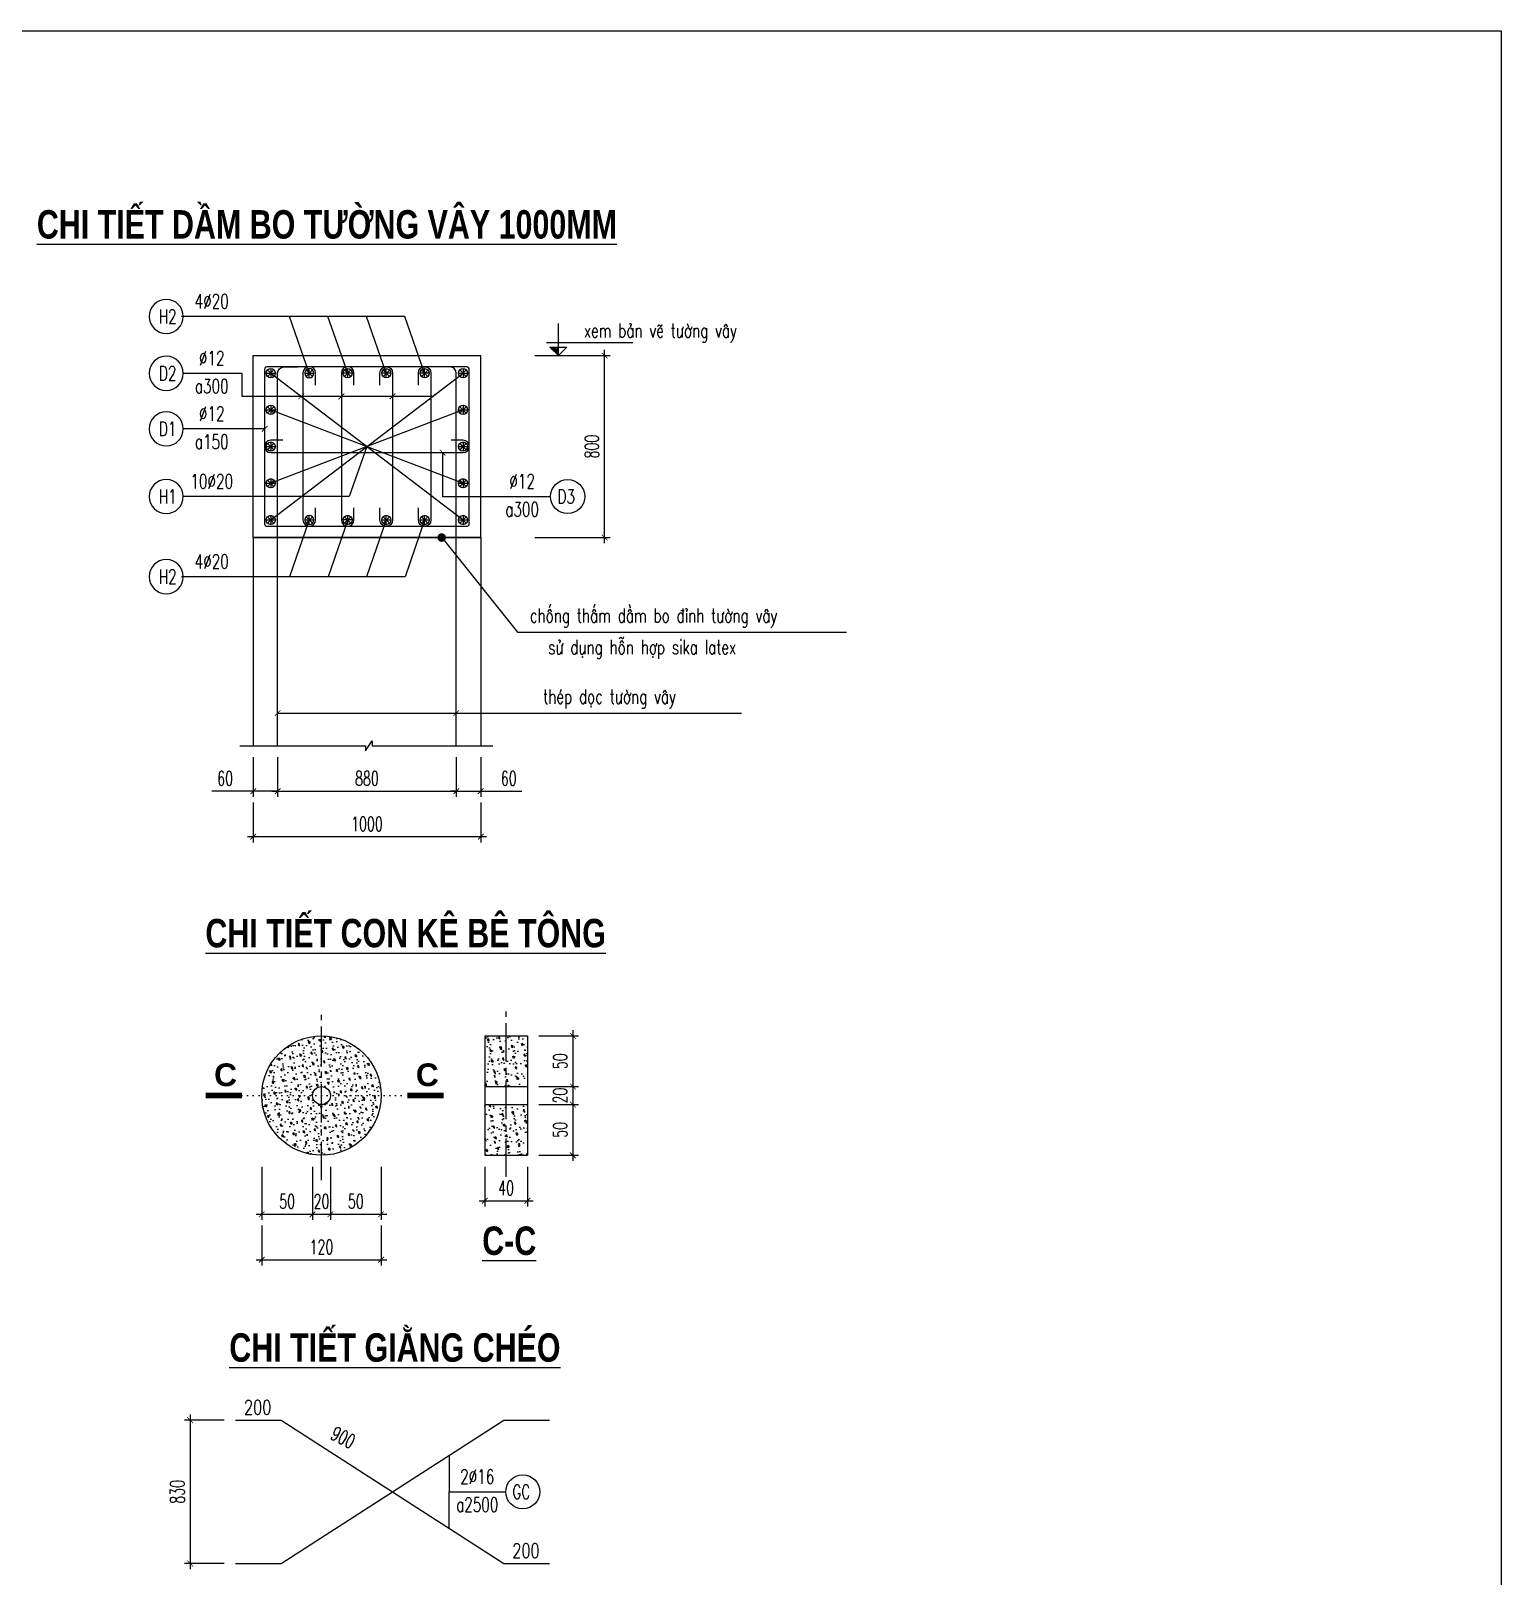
# Model space of a CAD drawing. Header units: millimetres. Extents: x -143570 to 58447, y -1448440 to -1202244.
# Drawn here: x -72322 to -46466, y -1236938 to -1209769 of the extents above; entities that cross this region are included whole.
import ezdxf
from ezdxf.enums import TextEntityAlignment as Align

# ---------------------------------------------------------------- set-up
doc = ezdxf.new("R2010")
doc.units = ezdxf.units.MM
doc.header["$LTSCALE"] = 30
doc.header["$PDMODE"] = 3
for name, pattern in [('CENTER2', [1.125, 0.75, -0.125, 0.125, -0.125]), ('DASHED', [19.05, 12.7, -6.35]), ('DOT', [0.25, 0, -0.25])]:
    doc.linetypes.add(name, pattern=pattern)
doc.layers.get('0').update_dxf_attribs({"lineweight": 9})
doc.layers.get('Defpoints').update_dxf_attribs({"lineweight": 9})
for name, color, linetype in [('ccu11-Chidan', 9, 'Continuous'), ('ccu11-Cotthep', 9, 'Continuous'), ('ccu11-Dim', 8, 'Continuous'), ('ccu11-Hatch', 8, 'Continuous'), ('ccu11-Manh', 8, 'Continuous'), ('ccu11-Text', 31, 'Continuous'), ('ccu11-Thay', 7, 'Continuous'), ('ccu11-Thep', 4, 'Continuous'), ('ccu11-Thepdai', 6, 'Continuous'), ('ccu11-Truc', 13, 'CENTER2')]:
    doc.layers.add(name, color=color, linetype=linetype)
doc.layers.add('ccu11-Khuat', color=9, linetype='DASHED', lineweight=30)
doc.styles.add('ccu11-dim', font='vnsimli.shx', dxfattribs={"width": 0.65, "bigfont": 'bigfont.shx'})
doc.styles.add('ccu11-VnAvH-B', font='')
doc.styles.add('ccu11-vnsimli', font='vnsimli.shx', dxfattribs={"width": 0.8, "bigfont": 'vns.shx'})
doc.styles.add('ccu11-vnsimple', font='vnsimple.shx', dxfattribs={"bigfont": 'bigfont.shx'})
doc.styles.add('ccu11_simli', font='vnsimli.shx', dxfattribs={"width": 0.8})
doc.styles.add('VnHelvetlnsH', font='')
doc.styles.get('ccu11-VnAvH-B').set_extended_font_data('.VnAvantH', bold=True)
doc.styles.get('VnHelvetlnsH').set_extended_font_data('.VnHelvetInsH', bold=True)
doc.linetypes.add('ZIGZAG', pattern='A,0.0001,-0.2,[131,ltypeshp.shx,S=0.2,R=0,X=-0.2,Y=0],-0.4,[131,ltypeshp.shx,S=0.2,R=180,X=0.2,Y=0],-0.2', length=0.8001)
doc.dimstyles.new('ccu11-100x4', dxfattribs={"dimscale": 100, "dimtxt": 2.5, "dimasz": 1, "dimexe": 1, "dimexo": 2, "dimgap": 1, "dimtad": 1, "dimdec": 0, "dimlfac": 0.25, "dimdsep": 46, "dimtxsty": 'ccu11-dim', "dimblk": 'ARCHTICK', "dimcen": -1, "dimdle": 1, "dimclrd": 256, "dimclre": 256, "dimclrt": 3, "dimadec": 0, "dimazin": 2, "dimtfac": 0.1, "dimtdec": 0, "dimtmove": 0, "dimatfit": 1, "dimldrblk": 'ARCHTICK', "dimfxl": 1, "dimtvp": 0.833333, "dimtolj": 1, "dimtzin": 12, "dimarcsym": 0})
pattern_1 = [(32.602126, (-1224341.735, -639247.25), (-200.764141, -20.173982), [0, -217.5]), (118.602126, (-1224341.74, -639247.25), (-20.218716, -216.044088), [0, -291]), (39.602126, (-1224318.45, -639266.34), (-235.05624, 1.738773), [0, -369]), (251.602126, (-1224318.45, -639266.34), (115.106062, -227.98173), [0, -243.6]), (79.602126, (-1224091.26, -639412.45), (-175.222127, 215.157838), [0, -195]), (55.602126, (-1224219.43, -639334.14), (-222.786305, 152.532823), [30, -240]), (100.602126, (-1224194.68, -639351.1), (-375.31848, -70.25336), [42.426, -339.411]), (145.602126, (-1224010.92, -639295.1), (-152.532823, -222.786305), [30, -240]), (100.602126, (-1223875.34, -639097.07), (-375.31848, -70.25336), [42.426, -339.411]), (235.602126, (-1224010.92, -639295.1), (222.786305, -152.532823), [30, -240]), (100.602126, (-1224042.15, -639128.3), (-375.31848, -70.25336), [42.426, -339.411]), (325.602126, (-1224219.43, -639334.14), (152.532823, 222.786305), [30, -240]), (100.602126, (-1224027.87, -639319.86), (-375.31848, -70.25336), [42.426, -339.411])]

# ---------------------------------------------------------------- blocks, each defined once
blk = doc.blocks.new('SHD')
at = {"layer": 'ccu11-Cotthep'}
blk.add_circle((300, 0), 300, dxfattribs=at)
at = {"layer": 'ccu11-Cotthep', "color": 31, "style": 'ccu11_simli', "width": 0.8}
blk.add_attdef('DK', text='', height=250, dxfattribs=at).set_placement((-101, 65), align=Align.BOTTOM_RIGHT)
blk.add_attdef('KH', text='', height=250, dxfattribs=at).set_placement((300, 0), align=Align.MIDDLE)
blk.add_attdef('KC', text='', height=250, dxfattribs=at).set_placement((-101, -142), align=Align.TOP_RIGHT)
blk = doc.blocks.new('_ARCHTICK')
at = {"color": 0, "linetype": 'ByBlock', "const_width": 0.15}
blk.add_lwpolyline([(-0.5, -0.5), (0.5, 0.5)], dxfattribs=at)
blk = doc.blocks.new('*D882')
at = {"layer": 'ccu11-Dim', "lineweight": -2, "transparency": 16777216}
for p, q in [((-68921, -1234196), (-69621, -1234196)), ((-69521, -1234096), (-69521, -1236816)), ((-68921, -1236716), (-69621, -1236716))]:
    blk.add_line(p, q, dxfattribs=at)
at = {"layer": 'Defpoints', "color": 0, "transparency": 16777216}
for p in [(-68721, -1234196), (-69521, -1236716), (-68721, -1236716)]:
    blk.add_point(p, dxfattribs=at)
at = {"layer": 'ccu11-Dim', "lineweight": -2, "transparency": 16777216, "xscale": 100, "yscale": 100, "zscale": 100}
for p, rotation in [((-69521, -1234196), 90), ((-69521, -1236716), 270)]:
    blk.add_blockref('_ARCHTICK', p, dxfattribs=dict(at, rotation=rotation))
at = {"layer": 'ccu11-Dim', "color": 3, "transparency": 16777216, "insert": (-69746, -1235456), "char_height": 250, "attachment_point": 5, "rotation": 90, "style": 'ccu11-dim'}
blk.add_mtext('\\A1;830', dxfattribs=at)
blk = doc.blocks.new('*D883')
at = {"layer": 'ccu11-Dim', "lineweight": -2, "ltscale": 10000, "transparency": 16777216}
for p, q in [((-68262, -1230775), (-68262, -1231475)), ((-66162, -1230775), (-66162, -1231475)), ((-68362, -1231375), (-66062, -1231375))]:
    blk.add_line(p, q, dxfattribs=at)
at = {"layer": 'Defpoints', "color": 0, "ltscale": 10000, "transparency": 16777216}
for p in [(-68262, -1230575), (-66162, -1230575), (-66162, -1231375)]:
    blk.add_point(p, dxfattribs=at)
at = {"layer": 'ccu11-Dim', "lineweight": -2, "ltscale": 10000, "transparency": 16777216, "xscale": 100, "yscale": 100, "zscale": 100, "rotation": 180}
blk.add_blockref('_ARCHTICK', (-68262, -1231375), dxfattribs=at)
at = {"layer": 'ccu11-Dim', "lineweight": -2, "ltscale": 10000, "transparency": 16777216, "xscale": 100, "yscale": 100, "zscale": 100}
blk.add_blockref('_ARCHTICK', (-66162, -1231375), dxfattribs=at)
at = {"layer": 'ccu11-Dim', "color": 3, "ltscale": 10000, "transparency": 16777216, "insert": (-67212, -1231150), "char_height": 250, "attachment_point": 5, "style": 'ccu11-dim'}
blk.add_mtext('\\A1;120', dxfattribs=at)
blk = doc.blocks.new('*D884')
at = {"layer": 'ccu11-Dim', "lineweight": -2, "ltscale": 10000, "transparency": 16777216}
for p, q in [((-68262, -1229739), (-68262, -1230675)), ((-67369, -1229739), (-67369, -1230675)), ((-68362, -1230575), (-67269, -1230575))]:
    blk.add_line(p, q, dxfattribs=at)
at = {"layer": 'Defpoints', "color": 0, "ltscale": 10000, "transparency": 16777216}
for p in [(-68262, -1229539), (-67369, -1229539), (-67369, -1230575)]:
    blk.add_point(p, dxfattribs=at)
at = {"layer": 'ccu11-Dim', "lineweight": -2, "ltscale": 10000, "transparency": 16777216, "xscale": 100, "yscale": 100, "zscale": 100, "rotation": 180}
blk.add_blockref('_ARCHTICK', (-68262, -1230575), dxfattribs=at)
at = {"layer": 'ccu11-Dim', "lineweight": -2, "ltscale": 10000, "transparency": 16777216, "xscale": 100, "yscale": 100, "zscale": 100}
blk.add_blockref('_ARCHTICK', (-67369, -1230575), dxfattribs=at)
at = {"layer": 'ccu11-Dim', "color": 3, "ltscale": 10000, "transparency": 16777216, "insert": (-67816, -1230350), "char_height": 250, "attachment_point": 5, "style": 'ccu11-dim'}
blk.add_mtext('\\A1;50', dxfattribs=at)
blk = doc.blocks.new('*D885')
at = {"layer": 'ccu11-Dim', "lineweight": -2, "ltscale": 10000, "transparency": 16777216}
for p, q in [((-67369, -1229739), (-67369, -1230675)), ((-67054, -1229739), (-67054, -1230675)), ((-67469, -1230575), (-66954, -1230575))]:
    blk.add_line(p, q, dxfattribs=at)
at = {"layer": 'Defpoints', "color": 0, "ltscale": 10000, "transparency": 16777216}
for p in [(-67369, -1229539), (-67054, -1229539), (-67054, -1230575)]:
    blk.add_point(p, dxfattribs=at)
at = {"layer": 'ccu11-Dim', "lineweight": -2, "ltscale": 10000, "transparency": 16777216, "xscale": 100, "yscale": 100, "zscale": 100, "rotation": 180}
blk.add_blockref('_ARCHTICK', (-67369, -1230575), dxfattribs=at)
at = {"layer": 'ccu11-Dim', "lineweight": -2, "ltscale": 10000, "transparency": 16777216, "xscale": 100, "yscale": 100, "zscale": 100}
blk.add_blockref('_ARCHTICK', (-67054, -1230575), dxfattribs=at)
at = {"layer": 'ccu11-Dim', "color": 3, "ltscale": 10000, "transparency": 16777216, "insert": (-67212, -1230350), "char_height": 250, "attachment_point": 5, "style": 'ccu11-dim'}
blk.add_mtext('\\A1;20', dxfattribs=at)
blk = doc.blocks.new('*D886')
at = {"layer": 'ccu11-Dim', "lineweight": -2, "ltscale": 10000, "transparency": 16777216}
for p, q in [((-67054, -1229739), (-67054, -1230675)), ((-66162, -1229739), (-66162, -1230675)), ((-67154, -1230575), (-66062, -1230575))]:
    blk.add_line(p, q, dxfattribs=at)
at = {"layer": 'Defpoints', "color": 0, "ltscale": 10000, "transparency": 16777216}
for p in [(-67054, -1229539), (-66162, -1229539), (-66162, -1230575)]:
    blk.add_point(p, dxfattribs=at)
at = {"layer": 'ccu11-Dim', "lineweight": -2, "ltscale": 10000, "transparency": 16777216, "xscale": 100, "yscale": 100, "zscale": 100, "rotation": 180}
blk.add_blockref('_ARCHTICK', (-67054, -1230575), dxfattribs=at)
at = {"layer": 'ccu11-Dim', "lineweight": -2, "ltscale": 10000, "transparency": 16777216, "xscale": 100, "yscale": 100, "zscale": 100}
blk.add_blockref('_ARCHTICK', (-66162, -1230575), dxfattribs=at)
at = {"layer": 'ccu11-Dim', "color": 3, "ltscale": 10000, "transparency": 16777216, "insert": (-66608, -1230350), "char_height": 250, "attachment_point": 5, "style": 'ccu11-dim'}
blk.add_mtext('\\A1;50', dxfattribs=at)
blk = doc.blocks.new('*D887')
at = {"layer": 'ccu11-Dim', "lineweight": -2, "ltscale": 10000, "transparency": 16777216}
for p, q in [((-63390, -1227439), (-62690, -1227439)), ((-62790, -1227339), (-62790, -1228431)), ((-63390, -1228331), (-62690, -1228331))]:
    blk.add_line(p, q, dxfattribs=at)
at = {"layer": 'Defpoints', "color": 0, "ltscale": 10000, "transparency": 16777216}
for p in [(-63590, -1227439), (-63590, -1228331), (-62790, -1228331)]:
    blk.add_point(p, dxfattribs=at)
at = {"layer": 'ccu11-Dim', "lineweight": -2, "ltscale": 10000, "transparency": 16777216, "xscale": 100, "yscale": 100, "zscale": 100}
for p, rotation in [((-62790, -1227439), 90), ((-62790, -1228331), 270)]:
    blk.add_blockref('_ARCHTICK', p, dxfattribs=dict(at, rotation=rotation))
at = {"layer": 'ccu11-Dim', "color": 3, "ltscale": 10000, "transparency": 16777216, "insert": (-63015, -1227885), "char_height": 250, "attachment_point": 5, "rotation": 90, "style": 'ccu11-dim'}
blk.add_mtext('\\A1;50', dxfattribs=at)
blk = doc.blocks.new('*D888')
at = {"layer": 'ccu11-Dim', "lineweight": -2, "ltscale": 10000, "transparency": 16777216}
for p, q in [((-62790, -1228231), (-62790, -1228746)), ((-63390, -1228331), (-62690, -1228331)), ((-63390, -1228646), (-62690, -1228646))]:
    blk.add_line(p, q, dxfattribs=at)
at = {"layer": 'Defpoints', "color": 0, "ltscale": 10000, "transparency": 16777216}
for p in [(-63590, -1228331), (-63590, -1228646), (-62790, -1228646)]:
    blk.add_point(p, dxfattribs=at)
at = {"layer": 'ccu11-Dim', "lineweight": -2, "ltscale": 10000, "transparency": 16777216, "xscale": 100, "yscale": 100, "zscale": 100}
for p, rotation in [((-62790, -1228331), 90), ((-62790, -1228646), 270)]:
    blk.add_blockref('_ARCHTICK', p, dxfattribs=dict(at, rotation=rotation))
at = {"layer": 'ccu11-Dim', "color": 3, "ltscale": 10000, "transparency": 16777216, "insert": (-63015, -1228489), "char_height": 250, "attachment_point": 5, "rotation": 90, "style": 'ccu11-dim'}
blk.add_mtext('\\A1;20', dxfattribs=at)
blk = doc.blocks.new('*D889')
at = {"layer": 'ccu11-Dim', "lineweight": -2, "ltscale": 10000, "transparency": 16777216}
for p, q in [((-62790, -1228546), (-62790, -1229639)), ((-63390, -1228646), (-62690, -1228646)), ((-63390, -1229539), (-62690, -1229539))]:
    blk.add_line(p, q, dxfattribs=at)
at = {"layer": 'Defpoints', "color": 0, "ltscale": 10000, "transparency": 16777216}
for p in [(-63590, -1228646), (-63590, -1229539), (-62790, -1229539)]:
    blk.add_point(p, dxfattribs=at)
at = {"layer": 'ccu11-Dim', "lineweight": -2, "ltscale": 10000, "transparency": 16777216, "xscale": 100, "yscale": 100, "zscale": 100}
for p, rotation in [((-62790, -1228646), 90), ((-62790, -1229539), 270)]:
    blk.add_blockref('_ARCHTICK', p, dxfattribs=dict(at, rotation=rotation))
at = {"layer": 'ccu11-Dim', "color": 3, "ltscale": 10000, "transparency": 16777216, "insert": (-63015, -1229092), "char_height": 250, "attachment_point": 5, "rotation": 90, "style": 'ccu11-dim'}
blk.add_mtext('\\A1;50', dxfattribs=at)
blk = doc.blocks.new('*D890')
at = {"layer": 'ccu11-Dim', "lineweight": -2, "ltscale": 10000, "transparency": 16777216}
for p, q in [((-64340, -1229739), (-64340, -1230438)), ((-63590, -1229739), (-63590, -1230438)), ((-64440, -1230338), (-63490, -1230338))]:
    blk.add_line(p, q, dxfattribs=at)
at = {"layer": 'Defpoints', "color": 0, "ltscale": 10000, "transparency": 16777216}
for p in [(-64340, -1229539), (-63590, -1229539), (-63590, -1230338)]:
    blk.add_point(p, dxfattribs=at)
at = {"layer": 'ccu11-Dim', "lineweight": -2, "ltscale": 10000, "transparency": 16777216, "xscale": 100, "yscale": 100, "zscale": 100, "rotation": 180}
blk.add_blockref('_ARCHTICK', (-64340, -1230338), dxfattribs=at)
at = {"layer": 'ccu11-Dim', "lineweight": -2, "ltscale": 10000, "transparency": 16777216, "xscale": 100, "yscale": 100, "zscale": 100}
blk.add_blockref('_ARCHTICK', (-63590, -1230338), dxfattribs=at)
at = {"layer": 'ccu11-Dim', "color": 3, "ltscale": 10000, "transparency": 16777216, "insert": (-63965, -1230113), "char_height": 250, "attachment_point": 5, "style": 'ccu11-dim'}
blk.add_mtext('\\A1;40', dxfattribs=at)
blk = doc.blocks.new('ccu11_block_thep')
at = {"layer": 'ccu11-Thep', "color": 3}
for p, q in [((-0.4, 0), (0.4, 0)), ((-0.28, 0.28), (0.28, -0.28)), ((0.28, 0.28), (-0.28, -0.28)), ((0, 0.4), (0, -0.4))]:
    blk.add_line(p, q, dxfattribs=at)
at = {"layer": 'ccu11-Thep', "color": 1, "const_width": 0.0667}
blk.add_lwpolyline([(-0.4, 0, 1), (0.4, 0, 1), (-0.4, 0, 1)], format="xyb", dxfattribs=at)
at = {"layer": 'ccu11-Thep', "color": 1}
blk.add_circle((0, 0), 0.4, dxfattribs=at)
blk = doc.blocks.new('*D857')
at = {"layer": 'ccu11-Dim', "lineweight": -2, "transparency": 16777216}
for p, q in [((-63458, -1215478), (-62132, -1215478)), ((-62232, -1218778), (-62232, -1215378)), ((-63458, -1218678), (-62132, -1218678))]:
    blk.add_line(p, q, dxfattribs=at)
at = {"layer": 'Defpoints', "color": 0, "transparency": 16777216}
for p in [(-63658, -1215478), (-62232, -1215478), (-63658, -1218678)]:
    blk.add_point(p, dxfattribs=at)
at = {"layer": 'ccu11-Dim', "lineweight": -2, "transparency": 16777216, "xscale": 100, "yscale": 100, "zscale": 100}
for p, rotation in [((-62232, -1215478), 90), ((-62232, -1218678), 270)]:
    blk.add_blockref('_ARCHTICK', p, dxfattribs=dict(at, rotation=rotation))
at = {"layer": 'ccu11-Dim', "color": 3, "transparency": 16777216, "insert": (-62457, -1217078), "char_height": 250, "attachment_point": 5, "rotation": 90, "style": 'ccu11-dim'}
blk.add_mtext('\\A1;800', dxfattribs=at)
blk = doc.blocks.new('*D858')
at = {"layer": 'ccu11-Dim', "lineweight": -2, "transparency": 16777216}
for p, q in [((-68412, -1222537), (-68412, -1223237)), ((-67983, -1222537), (-67983, -1223237)), ((-68412, -1223137), (-69137, -1223137)), ((-67983, -1223137), (-68412, -1223137)), ((-67983, -1223137), (-67883, -1223137))]:
    blk.add_line(p, q, dxfattribs=at)
at = {"layer": 'Defpoints', "color": 0, "transparency": 16777216}
for p in [(-68412, -1222337), (-67983, -1222337), (-67983, -1223137)]:
    blk.add_point(p, dxfattribs=at)
at = {"layer": 'ccu11-Dim', "lineweight": -2, "transparency": 16777216, "xscale": 100, "yscale": 100, "zscale": 100}
blk.add_blockref('_ARCHTICK', (-68412, -1223137), dxfattribs=at)
at = {"layer": 'ccu11-Dim', "lineweight": -2, "transparency": 16777216, "xscale": 100, "yscale": 100, "zscale": 100, "rotation": 180}
blk.add_blockref('_ARCHTICK', (-67983, -1223137), dxfattribs=at)
at = {"layer": 'ccu11-Dim', "color": 3, "transparency": 16777216, "insert": (-68906, -1222912), "char_height": 250, "attachment_point": 5, "style": 'ccu11-dim'}
blk.add_mtext('\\A1;60', dxfattribs=at)
blk = doc.blocks.new('*D859')
at = {"layer": 'ccu11-Dim', "lineweight": -2, "transparency": 16777216}
for p, q in [((-67983, -1222537), (-67983, -1223237)), ((-64841, -1222537), (-64841, -1223237)), ((-68083, -1223137), (-64741, -1223137))]:
    blk.add_line(p, q, dxfattribs=at)
at = {"layer": 'Defpoints', "color": 0, "transparency": 16777216}
for p in [(-67983, -1222337), (-64841, -1222337), (-64841, -1223137)]:
    blk.add_point(p, dxfattribs=at)
at = {"layer": 'ccu11-Dim', "lineweight": -2, "transparency": 16777216, "xscale": 100, "yscale": 100, "zscale": 100, "rotation": 180}
blk.add_blockref('_ARCHTICK', (-67983, -1223137), dxfattribs=at)
at = {"layer": 'ccu11-Dim', "lineweight": -2, "transparency": 16777216, "xscale": 100, "yscale": 100, "zscale": 100}
blk.add_blockref('_ARCHTICK', (-64841, -1223137), dxfattribs=at)
at = {"layer": 'ccu11-Dim', "color": 3, "transparency": 16777216, "insert": (-66412, -1222912), "char_height": 250, "attachment_point": 5, "style": 'ccu11-dim'}
blk.add_mtext('\\A1;880', dxfattribs=at)
blk = doc.blocks.new('*D860')
at = {"layer": 'ccu11-Dim', "lineweight": -2, "transparency": 16777216}
for p, q in [((-68412, -1223337), (-68412, -1224037)), ((-64411, -1223337), (-64411, -1224037)), ((-64311, -1223937), (-68512, -1223937))]:
    blk.add_line(p, q, dxfattribs=at)
at = {"layer": 'Defpoints', "color": 0, "transparency": 16777216}
for p in [(-68412, -1223137), (-64411, -1223137), (-68412, -1223937)]:
    blk.add_point(p, dxfattribs=at)
at = {"layer": 'ccu11-Dim', "lineweight": -2, "transparency": 16777216, "xscale": 100, "yscale": 100, "zscale": 100, "rotation": 180}
blk.add_blockref('_ARCHTICK', (-68412, -1223937), dxfattribs=at)
at = {"layer": 'ccu11-Dim', "lineweight": -2, "transparency": 16777216, "xscale": 100, "yscale": 100, "zscale": 100}
blk.add_blockref('_ARCHTICK', (-64411, -1223937), dxfattribs=at)
at = {"layer": 'ccu11-Dim', "color": 3, "transparency": 16777216, "insert": (-66412, -1223712), "char_height": 250, "attachment_point": 5, "style": 'ccu11-dim'}
blk.add_mtext('\\A1;1000', dxfattribs=at)
blk = doc.blocks.new('*D872')
at = {"layer": 'ccu11-Dim', "lineweight": -2, "transparency": 16777216}
for p, q in [((-64841, -1222537), (-64841, -1223237)), ((-64411, -1222537), (-64411, -1223237)), ((-64841, -1223137), (-64941, -1223137)), ((-64841, -1223137), (-64411, -1223137)), ((-64411, -1223137), (-63686, -1223137))]:
    blk.add_line(p, q, dxfattribs=at)
at = {"layer": 'Defpoints', "color": 0, "transparency": 16777216}
for p in [(-64841, -1222337), (-64411, -1222337), (-64841, -1223137)]:
    blk.add_point(p, dxfattribs=at)
at = {"layer": 'ccu11-Dim', "lineweight": -2, "transparency": 16777216, "xscale": 100, "yscale": 100, "zscale": 100}
blk.add_blockref('_ARCHTICK', (-64841, -1223137), dxfattribs=at)
at = {"layer": 'ccu11-Dim', "lineweight": -2, "transparency": 16777216, "xscale": 100, "yscale": 100, "zscale": 100, "rotation": 180}
blk.add_blockref('_ARCHTICK', (-64411, -1223137), dxfattribs=at)
at = {"layer": 'ccu11-Dim', "color": 3, "transparency": 16777216, "insert": (-63918, -1222912), "char_height": 250, "attachment_point": 5, "style": 'ccu11-dim'}
blk.add_mtext('\\A1;60', dxfattribs=at)
blk = doc.blocks.new('*U19')
at = {"color": 3, "linetype": 'DOT', "ltscale": 10}
blk.add_line((-2034, 0), (148, 0), dxfattribs=at)
at = {"color": 4, "const_width": 75}
for points in [[(-2513, 0), (-2034, 0)], [(148, 0), (627, 0)]]:
    blk.add_lwpolyline(points, dxfattribs=at)
at = {"color": 31, "style": 'VnHelvetlnsH'}
for tag, p in [('MC3', (-2250, 274)), ('MC4', (411, 274))]:
    blk.add_attdef(tag, text='', height=300, dxfattribs=at).set_placement(p, align=Align.MIDDLE_CENTER)
blk = doc.blocks.new('ccu11-cotcaodo1')
at = {"layer": 'ccu11-Chidan'}
for p, q in [((0, 0), (0, 565)), ((-206, 230), (1309, 230)), ((-206, 0), (206, 0)), ((-150, 150), (150, 150)), ((0, 0), (-150, 150)), ((0, 0), (150, 150))]:
    blk.add_line(p, q, dxfattribs=at)
blk.add_solid([(-150, 150), (0, 150), (0, 0)], dxfattribs=at)
at = {"layer": 'ccu11-Chidan', "color": 31, "ltscale": 10, "style": 'ccu11-vnsimli', "width": 0.8}
blk.add_attdef('%%P0.000', text='', height=253, dxfattribs=at).set_placement((597, 441), align=Align.MIDDLE_CENTER)

msp = doc.modelspace()

# ---------------------------------------------------------------- hatches: boundary and pattern name
at = {"layer": 'ccu11-Hatch', "ltscale": 0.05}
h = msp.add_hatch(dxfattribs=at)
h.set_pattern_fill('CONC', color=256, scale=30, angle=325.602126, style=0, pattern_type=2)
h.set_pattern_definition([(32.602126, (-1225167.98, -639247.25), (-200.764141, -20.173982), [0, -217.5]), (118.602126, (-1225167.98, -639247.25), (-20.218716, -216.044088), [0, -291]), (39.602126, (-1225144.7, -639266.34), (-235.05624, 1.738773), [0, -369]), (251.602126, (-1225144.7, -639266.34), (115.106062, -227.98173), [0, -243.6]), (79.602126, (-1224917.5, -639412.45), (-175.222127, 215.157838), [0, -195]), (55.602126, (-1225045.68, -639334.14), (-222.786305, 152.532823), [30, -240]), (100.602126, (-1225020.92, -639351.1), (-375.31848, -70.25336), [42.426, -339.411]), (145.602126, (-1224837.17, -639295.1), (-152.532823, -222.786305), [30, -240]), (100.602126, (-1224701.6, -639097.07), (-375.31848, -70.25336), [42.426, -339.411]), (235.602126, (-1224837.17, -639295.1), (222.786305, -152.532823), [30, -240]), (100.602126, (-1224868.4, -639128.3), (-375.31848, -70.25336), [42.426, -339.411]), (325.602126, (-1225045.68, -639334.14), (152.532823, 222.786305), [30, -240]), (100.602126, (-1224854.1, -639319.86), (-375.31848, -70.25336), [42.426, -339.411])])
edge = h.paths.add_edge_path()
edge.add_arc((-67211.95, -1228488.74), 157.5, -34.397874, 325.602126)
edge = h.paths.add_edge_path()
edge.add_arc((-67211.95, -1228488.74), 1050, -34.397874, 325.602126)
h = msp.add_hatch(dxfattribs=at)
h.set_pattern_fill('CONC', color=256, scale=30, angle=325.602126, style=0, pattern_type=2)
h.set_pattern_definition(pattern_1)
h.paths.add_polyline_path([(-64339.81, -1227438.74), (-64339.81, -1228331.24), (-63589.81, -1228331.24), (-63589.81, -1227438.74)])
h = msp.add_hatch(dxfattribs=at)
h.set_pattern_fill('CONC', color=256, scale=30, angle=325.602126, style=0, pattern_type=2)
h.set_pattern_definition(pattern_1)
h.paths.add_polyline_path([(-64339.81, -1228646.24), (-64339.81, -1229538.74), (-63589.81, -1229538.74), (-63589.81, -1228646.24)])

# ---------------------------------------------------------------- linework, layer by layer
at = {"layer": 'ccu11-Dim', "ltscale": 50}
for p, q in [((-68103.02, -1215786.7), (-64721.11, -1218367.9)), ((-68103.02, -1218367.9), (-64721.11, -1215786.7))]:
    msp.add_line(p, q, dxfattribs=at)
at = {"layer": 'ccu11-Dim'}
for p, q in [((-68103.02, -1216432), (-64721.11, -1217722.6)), ((-64721.11, -1216432), (-68103.02, -1217722.6))]:
    msp.add_line(p, q, dxfattribs=at)
at = {"layer": 'ccu11-Khuat', "linetype": 'ZIGZAG', "ltscale": 6}
msp.add_line((-68412.45, -1218677.87), (-64411.45, -1218677.87), dxfattribs=at)
at = {"layer": 'ccu11-Manh'}
for points in [[(-68646.26, -1222337.29), (-66437.35, -1222337.29), (-66437.35, -1222424.66), (-66320.86, -1222249.92), (-66320.86, -1222337.29), (-64196.26, -1222337.29)], [(-64966.21, -1234815.1), (-64966.21, -1235455.82), (-63972.3, -1235455.82)], [(-64966.21, -1236096.54), (-64966.21, -1235455.82), (-63972.3, -1235455.82)]]:
    msp.add_lwpolyline(points, dxfattribs=at)
at = {"layer": 'ccu11-Thay'}
for p, q in [((-68412.45, -1215477.87), (-64411.45, -1215477.87)), ((-68412.45, -1218677.87), (-68412.45, -1215477.87)), ((-64411.45, -1218677.87), (-64411.45, -1215477.87)), ((-68412.45, -1218677.87), (-68412.45, -1222337.29)), ((-64411.45, -1218677.87), (-64411.45, -1222337.29))]:
    msp.add_line(p, q, dxfattribs=at)
at = {"layer": 'ccu11-Thay', "ltscale": 0.05}
for p, q in [((-64339.81, -1227438.74), (-63589.81, -1227438.74)), ((-64339.81, -1227438.74), (-64339.81, -1229538.74)), ((-63589.81, -1227438.74), (-63589.81, -1229538.74)), ((-64339.81, -1228331.24), (-63589.81, -1228331.24)), ((-64339.81, -1228646.24), (-63589.81, -1228646.24)), ((-64339.81, -1229538.74), (-63589.81, -1229538.74))]:
    msp.add_line(p, q, dxfattribs=at)
at = {"layer": 'ccu11-Thay'}
msp.add_lwpolyline([(-138866.43, -1209769.09), (-46466.43, -1209769.09), (-46466.43, -1275109.1), (-138866.43, -1275109.1)], close=True, dxfattribs=at)
msp.add_lwpolyline([(-138866.43, -1209769.09), (-46466.43, -1209769.09), (-46466.43, -1275109.1), (-138866.43, -1275109.1)], close=True, dxfattribs=at)
msp.add_lwpolyline([(-138866.43, -1209769.09), (-46466.43, -1209769.09), (-46466.43, -1275109.1), (-138866.43, -1275109.1)], close=True, dxfattribs=at)
at = {"layer": 'ccu11-Thay', "ltscale": 0.05}
for radius in [1050, 157.5]:
    msp.add_circle((-67211.95, -1228488.74), radius, dxfattribs=at)
at = {"layer": 'ccu11-Thep'}
for points in [[(-67982.66, -1222337.29), (-67982.66, -1215789.87, -0.41421356), (-67870.66, -1215677.87), (-67629.94, -1215677.87), (-67629.94, -1215677.87)], [(-64841.23, -1222337.29), (-64841.23, -1215789.87, 0.41421356), (-64953.23, -1215677.87), (-65193.96, -1215677.87), (-65193.96, -1215677.87)], [(-68721.39, -1234196.05), (-67921.39, -1234196.05, -0.41421356), (-67921.39, -1234196.05), (-67921.39, -1234196.05), (-64003.61, -1236715.59, 0.41421356), (-64003.61, -1236715.59), (-63203.94, -1236715.59)], [(-68721.39, -1236715.59), (-67921.39, -1236715.59, 0.41421356), (-67921.39, -1236715.59), (-67921.39, -1236715.59), (-64003.61, -1234196.05, -0.41421356), (-64003.61, -1234196.05), (-63203.94, -1234196.05)]]:
    msp.add_lwpolyline(points, format="xyb", dxfattribs=at)
at = {"layer": 'ccu11-Thepdai'}
msp.add_lwpolyline([(-64611.45, -1218437.87), (-64611.45, -1215717.87, 0.41421356), (-64651.45, -1215677.87), (-68172.45, -1215677.87, 0.41421356), (-68212.45, -1215717.87), (-68212.45, -1218437.87, 0.41421356), (-68172.45, -1218477.87), (-64651.45, -1218477.87, 0.41421356)], format="xyb", close=True, dxfattribs=at)
for points in [[(-67316.24, -1215995.72), (-67316.24, -1215783.93, 1), (-67537.03, -1215783.93), (-67537.03, -1218366.77, 1), (-67316.24, -1218366.77), (-67316.24, -1218154.99)], [(-66639.86, -1215995.72), (-66639.86, -1215783.93, 1), (-66860.64, -1215783.93), (-66860.64, -1218366.77, 1), (-66639.86, -1218366.77), (-66639.86, -1218154.99)], [(-66183.13, -1215996.85), (-66183.13, -1215785.06, -1), (-65962.35, -1215785.06), (-65962.35, -1218367.9, -1), (-66183.13, -1218367.9), (-66183.13, -1218156.12)], [(-65507.88, -1215996.85), (-65507.88, -1215785.06, -1), (-65287.1, -1215785.06), (-65287.1, -1218367.9, -1), (-65507.88, -1218367.9), (-65507.88, -1218156.12)], [(-67892.11, -1216966.14), (-68104.59, -1216966.14, 1), (-68104.59, -1217182.83), (-64720.55, -1217182.83, 1), (-64720.55, -1216966.14), (-64933.03, -1216966.14)]]:
    msp.add_lwpolyline(points, format="xyb", dxfattribs=at)
at = {"layer": 'ccu11-Truc', "ltscale": 30}
for p, q in [((-67211.95, -1229976.86), (-67211.95, -1227069.17)), ((-63964.81, -1229915.82), (-63964.81, -1227008.13))]:
    msp.add_line(p, q, dxfattribs=at)

# ---------------------------------------------------------------- block references
at = {"layer": 'ccu11-Chidan'}
ref = msp.add_blockref('ccu11-cotcaodo1', (-63045.51, -1215477.87), dxfattribs=at)
ref.add_attrib('%%P0.000', 'xem b¶n vÏ t\xadêng v©y', dxfattribs={"color": 31, "ltscale": 10, "height": 250, "style": 'ccu11-vnsimli', "width": 0.7}).set_placement((-61253.46, -1215036.66), align=Align.MIDDLE_CENTER)
at = {"layer": 'ccu11-Chidan', "xscale": 1.333333333335759, "yscale": 1.333333333335759, "zscale": 1.333333333335759}
msp.add_blockref('*U19', (-65898.37, -1228488.74), dxfattribs=at).add_auto_attribs({'MC4': 'C', 'MC3': 'C'})
at = {"layer": 'ccu11-Cotthep'}
ref = msp.add_blockref('SHD', (-69641.45, -1214789.87), dxfattribs=dict(at, xscale=-1))
ref.add_attrib('KH', 'H2', dxfattribs={"color": 31, "height": 250, "style": 'ccu11-vnsimple', "width": 0.7}).set_placement((-69916.45, -1214789.87), align=Align.MIDDLE_CENTER)
ref.add_attrib('DK', '4`20', dxfattribs={"color": 31, "height": 250, "style": 'ccu11-vnsimple', "width": 0.7}).set_placement((-69141.45, -1214723.2), align=Align.BOTTOM_CENTER)
ref = msp.add_blockref('SHD', (-69641.45, -1215789.94), dxfattribs=dict(at, xscale=-1))
ref.add_attrib('KH', 'D2', dxfattribs={"color": 31, "height": 250, "style": 'ccu11-vnsimple', "width": 0.7}).set_placement((-69916.45, -1215789.94), align=Align.MIDDLE_CENTER)
ref.add_attrib('KC', 'a300', dxfattribs={"color": 31, "height": 250, "style": 'ccu11-vnsimple', "width": 0.7}).set_placement((-69141.45, -1215889.94), align=Align.TOP_CENTER)
ref.add_attrib('DK', '`12', dxfattribs={"color": 31, "height": 250, "style": 'ccu11-vnsimple', "width": 0.7}).set_placement((-69141.45, -1215723.28), align=Align.BOTTOM_CENTER)
ref = msp.add_blockref('SHD', (-69641.45, -1216766.26), dxfattribs=dict(at, xscale=-1))
ref.add_attrib('KH', 'D1', dxfattribs={"color": 31, "height": 250, "style": 'ccu11-vnsimple', "width": 0.7}).set_placement((-69916.45, -1216766.26), align=Align.MIDDLE_CENTER)
ref.add_attrib('KC', 'a150', dxfattribs={"color": 31, "height": 250, "style": 'ccu11-vnsimple', "width": 0.7}).set_placement((-69141.45, -1216866.26), align=Align.TOP_CENTER)
ref.add_attrib('DK', '`12', dxfattribs={"color": 31, "height": 250, "style": 'ccu11-vnsimple', "width": 0.7}).set_placement((-69141.45, -1216699.6), align=Align.BOTTOM_CENTER)
ref = msp.add_blockref('SHD', (-69641.45, -1217956.43), dxfattribs=dict(at, xscale=-1))
ref.add_attrib('KH', 'H1', dxfattribs={"color": 31, "height": 250, "style": 'ccu11-vnsimple', "width": 0.7}).set_placement((-69916.45, -1217956.43), align=Align.MIDDLE_CENTER)
ref.add_attrib('DK', '10`20', dxfattribs={"color": 31, "height": 250, "style": 'ccu11-vnsimple', "width": 0.7}).set_placement((-69141.45, -1217889.77), align=Align.BOTTOM_CENTER)
ref = msp.add_blockref('SHD', (-63182.55, -1217956.43), dxfattribs=at)
ref.add_attrib('KH', 'D3', dxfattribs={"color": 31, "height": 250, "style": 'ccu11-vnsimple', "width": 0.7}).set_placement((-62907.55, -1217956.43), align=Align.MIDDLE_CENTER)
ref.add_attrib('KC', 'a300', dxfattribs={"color": 31, "height": 250, "style": 'ccu11-vnsimple', "width": 0.7}).set_placement((-63682.55, -1218056.43), align=Align.TOP_CENTER)
ref.add_attrib('DK', '`12', dxfattribs={"color": 31, "height": 250, "style": 'ccu11-vnsimple', "width": 0.7}).set_placement((-63682.55, -1217889.77), align=Align.BOTTOM_CENTER)
ref = msp.add_blockref('SHD', (-69641.45, -1219365.87), dxfattribs=dict(at, xscale=-1))
ref.add_attrib('KH', 'H2', dxfattribs={"color": 31, "height": 250, "style": 'ccu11-vnsimple', "width": 0.7}).set_placement((-69916.45, -1219365.87), align=Align.MIDDLE_CENTER)
ref.add_attrib('DK', '4`20', dxfattribs={"color": 31, "height": 250, "style": 'ccu11-vnsimple', "width": 0.7}).set_placement((-69141.45, -1219299.2), align=Align.BOTTOM_CENTER)
ref = msp.add_blockref('SHD', (-63972.3, -1235455.82), dxfattribs=at)
ref.add_attrib('KH', 'GC', dxfattribs={"color": 31, "height": 250, "style": 'ccu11-vnsimple', "width": 0.7}).set_placement((-63697.3, -1235455.82), align=Align.MIDDLE_CENTER)
ref.add_attrib('KC', 'a2500', dxfattribs={"color": 31, "height": 250, "style": 'ccu11-vnsimple', "width": 0.7}).set_placement((-64472.3, -1235555.82), align=Align.TOP_CENTER)
ref.add_attrib('DK', '2`16', dxfattribs={"color": 31, "height": 250, "style": 'ccu11-vnsimple', "width": 0.7}).set_placement((-64472.3, -1235389.15), align=Align.BOTTOM_CENTER)
at = {"layer": 'ccu11-Dim', "xscale": 100, "yscale": 100, "zscale": 100}
for p in [(-66860.64, -1216195.81), (-65962.35, -1216195.81)]:
    msp.add_blockref('_ARCHTICK', p, dxfattribs=at)
at = {"layer": 'ccu11-Thep', "xscale": 200, "yscale": 200, "zscale": 200}
for p in [(-68103.02, -1215786.7), (-64721.11, -1215786.7), (-68103.02, -1216432), (-64721.11, -1216432), (-68103.02, -1217077.3), (-64721.11, -1217077.3), (-68103.02, -1217722.6), (-64721.11, -1217722.6), (-68103.02, -1218367.9), (-64721.11, -1218367.9)]:
    msp.add_blockref('ccu11_block_thep', p, dxfattribs=at)
at = {"layer": 'ccu11-Thep', "yscale": 200, "zscale": 200, "rotation": 180}
for p, xscale in [((-67426.64, -1215786.7), -200), ((-66750.25, -1215786.7), 200), ((-66072.74, -1215787.83), 200), ((-65397.49, -1215787.83), 200), ((-67426.64, -1218367.9), -200), ((-66750.25, -1218367.9), 200), ((-66072.74, -1218369.03), 200), ((-65397.49, -1218369.03), 200)]:
    msp.add_blockref('ccu11_block_thep', p, dxfattribs=dict(at, xscale=xscale))

# ---------------------------------------------------------------- texts
at = {"layer": 'ccu11-Text', "style": 'ccu11-VnAvH-B', "width": 0.8}
msp.add_text('%%Uchi tiÕt dÇm bo t\xadêng v©y 1000MM', height=500, dxfattribs=at).set_placement((-72217.55, -1213170.58), align=Align.MIDDLE_LEFT)
at = {"layer": 'ccu11-Text'}
for s, height, style, width, p in [('chèng thÊm dÇm bo ®Ønh t\xadêng v©y', 250.0332, 'ccu11-vnsimli', 0.7, (-63546.78, -1220172.71, -358959.88)), ('sö dông hçn hîp sika latex', 250.0332, 'ccu11-vnsimli', 0.7, (-63225.06, -1220727.52, -358959.88)), ('thÐp däc t\xadêng v©y', 250.0332, 'ccu11-vnsimli', 0.7, (-63313.04, -1221598.18, -358959.88)), ('%%Uchi tiÕt con kª bª t«ng', 500, 'ccu11-VnAvH-B', 0.8, (-69253.45, -1225882.71)), ('%%Uc-c', 500, 'ccu11-VnAvH-B', 0.8, (-64384.54, -1231290.8)), ('200', 250, 'ccu11-dim', 0.75, (-68574.86, -1234096.05)), ('200', 250, 'ccu11-dim', 0.75, (-63857.08, -1236615.59))]:
    msp.add_text(s, height=height, dxfattribs=dict(at, style=style, width=width)).set_placement(p)
at = {"layer": 'ccu11-Text', "style": 'ccu11-VnAvH-B', "width": 0.8}
msp.add_text('%%Uchi tiÕt gi»ng chÐo', height=500, dxfattribs=at).set_placement((-65920.23, -1233169.08), align=Align.CENTER)
at = {"layer": 'ccu11-Text', "insert": (-66830.5, -1234500.21), "char_height": 250, "attachment_point": 5, "rotation": 332.961308, "style": 'ccu11-dim'}
msp.add_mtext('\\A1;900', dxfattribs=at)

# ---------------------------------------------------------------- dimensions: what is measured, and where the dimension line sits
at = {"layer": 'ccu11-Dim'}
for base, p1, p2, angle, picture, middle in [((-62232.13, -1215477.87), (-63658.46, -1218677.87), (-63658.46, -1215477.87), 90, '*D857', (-62457.13, -1217077.87)), ((-68412.45, -1223937.34), (-64411.45, -1223137.34), (-68412.45, -1223137.34), 180, '*D860', (-66411.95, -1223712.34))]:
    dim = msp.add_linear_dim(base=base, p1=p1, p2=p2, angle=angle, dimstyle='ccu11-100x4', dxfattribs=at)
    dim.commit()
    dim.dimension.update_dxf_attribs({"geometry": picture, "text_midpoint": middle})
dim = msp.add_linear_dim(base=(-67982.66, -1223137.34), p1=(-68412.45, -1222337.29), p2=(-67982.66, -1222337.29), text='60', dimstyle='ccu11-100x4', dxfattribs=at)
dim.commit()
dim.dimension.update_dxf_attribs({"geometry": '*D858', "text_midpoint": (-68905.9, -1223137.34), "dimtype": 160})
dim = msp.add_linear_dim(base=(-64841.23, -1223137.16), p1=(-67982.66, -1222337.29), p2=(-64841.23, -1222337.29), text='880', dimstyle='ccu11-100x4', dxfattribs=at)
dim.commit()
dim.dimension.update_dxf_attribs({"geometry": '*D859', "text_midpoint": (-66411.95, -1222912.16)})
dim = msp.add_linear_dim(base=(-64841.23, -1223137.34), p1=(-64411.45, -1222337.29), p2=(-64841.23, -1222337.29), angle=180, text='60', dimstyle='ccu11-100x4', dxfattribs=at)
dim.commit()
dim.dimension.update_dxf_attribs({"geometry": '*D872', "text_midpoint": (-63917.99, -1223137.34), "dimtype": 160})
at = {"layer": 'ccu11-Dim', "ltscale": 10000}
for base, p1, p2, picture, middle in [((-62790.3, -1228331.24), (-63589.81, -1227438.74), (-63589.81, -1228331.24), '*D887', (-63015.3, -1227884.99)), ((-62790.3, -1229538.74), (-63589.81, -1228646.24), (-63589.81, -1229538.74), '*D889', (-63015.3, -1229092.49))]:
    dim = msp.add_linear_dim(base=base, p1=p1, p2=p2, angle=89.999997, text='50', dimstyle='ccu11-100x4', dxfattribs=at)
    dim.commit()
    dim.dimension.update_dxf_attribs({"geometry": picture, "text_midpoint": middle})
dim = msp.add_linear_dim(base=(-62790.3, -1228646.24), p1=(-63589.81, -1228331.24), p2=(-63589.81, -1228646.24), angle=89.999997, text='20', dimstyle='ccu11-100x4', dxfattribs=at)
dim.commit()
dim.dimension.update_dxf_attribs({"geometry": '*D888', "text_midpoint": (-62790.3, -1228488.74), "dimtype": 160})
for base, p1, p2, text, picture, middle in [((-67369.45, -1230574.76), (-68261.95, -1229538.74), (-67369.45, -1229538.74), '50', '*D884', (-67815.7, -1230349.76)), ((-66161.95, -1230574.76), (-67054.45, -1229538.74), (-66161.95, -1229538.74), '50', '*D886', (-66608.2, -1230349.76)), ((-63589.81, -1230338.38), (-64339.81, -1229538.74), (-63589.81, -1229538.74), '40', '*D890', (-63964.81, -1230113.38))]:
    dim = msp.add_linear_dim(base=base, p1=p1, p2=p2, text=text, dimstyle='ccu11-100x4', dxfattribs=at)
    dim.commit()
    dim.dimension.update_dxf_attribs({"geometry": picture, "text_midpoint": middle})
dim = msp.add_linear_dim(base=(-67054.45, -1230574.76), p1=(-67369.45, -1229538.74), p2=(-67054.45, -1229538.74), text='20', dimstyle='ccu11-100x4', dxfattribs=at)
dim.commit()
dim.dimension.update_dxf_attribs({"geometry": '*D885', "text_midpoint": (-67211.95, -1230574.76), "dimtype": 160})
dim = msp.add_aligned_dim(p1=(-68261.95, -1230574.76), p2=(-66161.95, -1230574.76), distance=-800, text='120', dimstyle='ccu11-100x4', dxfattribs=at)
dim.commit()
dim.dimension.update_dxf_attribs({"geometry": '*D883', "text_midpoint": (-67211.95, -1231149.76)})
at = {"layer": 'ccu11-Dim'}
dim = msp.add_linear_dim(base=(-69520.95, -1236715.59), p1=(-68721.39, -1234196.05), p2=(-68721.39, -1236715.59), angle=90, text='830', dimstyle='ccu11-100x4', dxfattribs=at)
dim.commit()
dim.dimension.update_dxf_attribs({"geometry": '*D882', "text_midpoint": (-69745.95, -1235455.82)})

# ---------------------------------------------------------------- leaders
for points in [[(-67567.83, -1216195.81), (-68607.67, -1216195.81), (-68607.67, -1215789.94), (-69641.45, -1215789.94)], [(-65256.19, -1216195.81), (-67567.83, -1216195.81)], [(-65083.45, -1217182.83), (-65084.07, -1217956.43), (-63182.55, -1217956.43)], [(-67982.66, -1221763.45), (-59823.72, -1221763.45)], [(-64841.23, -1221763.45), (-59823.72, -1221763.45)]]:
    msp.add_leader(points, dimstyle='ccu11-100x4', dxfattribs=at)
for points, override in [([(-66412.06, -1217077.3), (-66723.54, -1217956.43), (-69641.45, -1217956.43)], {"dimldrblk": 'None'}), ([(-65097.63, -1218677.87), (-63765.95, -1220337.98), (-57976.3, -1220337.98)], {"dimasz": 1.5, "dimldrblk": 'Dot'})]:
    msp.add_leader(points, dimstyle='ccu11-100x4', override=override, dxfattribs=at)
at = {"layer": 'ccu11-Manh'}
for points in [[(-65397.49, -1215787.83), (-65747.39, -1214789.87), (-69672.35, -1214789.87)], [(-67426.64, -1215787.83), (-67776.54, -1214789.87), (-69610.64, -1214789.87)], [(-66750.25, -1215786.7), (-67100.16, -1214788.74), (-69579.64, -1214788.74)], [(-66072.74, -1215787.83), (-66422.65, -1214789.87), (-68902.13, -1214789.87)], [(-65397.49, -1218369.03), (-65742.62, -1219367), (-69672.35, -1219367)], [(-67426.64, -1218367.9), (-67776.54, -1219365.87), (-69610.64, -1219365.87)], [(-66750.25, -1218367.9), (-67095.39, -1219365.87), (-69579.64, -1219365.87)], [(-66072.74, -1218367.9), (-66417.88, -1219365.87), (-68902.13, -1219365.87)]]:
    msp.add_leader(points, dimstyle='ccu11-100x4', override={"dimldrblk": 'None'}, dxfattribs=at)
msp.add_leader([(-68212.45, -1216766.26), (-69641.45, -1216766.26)], dimstyle='ccu11-100x4', dxfattribs=at)

doc.saveas('drawing.dxf')
